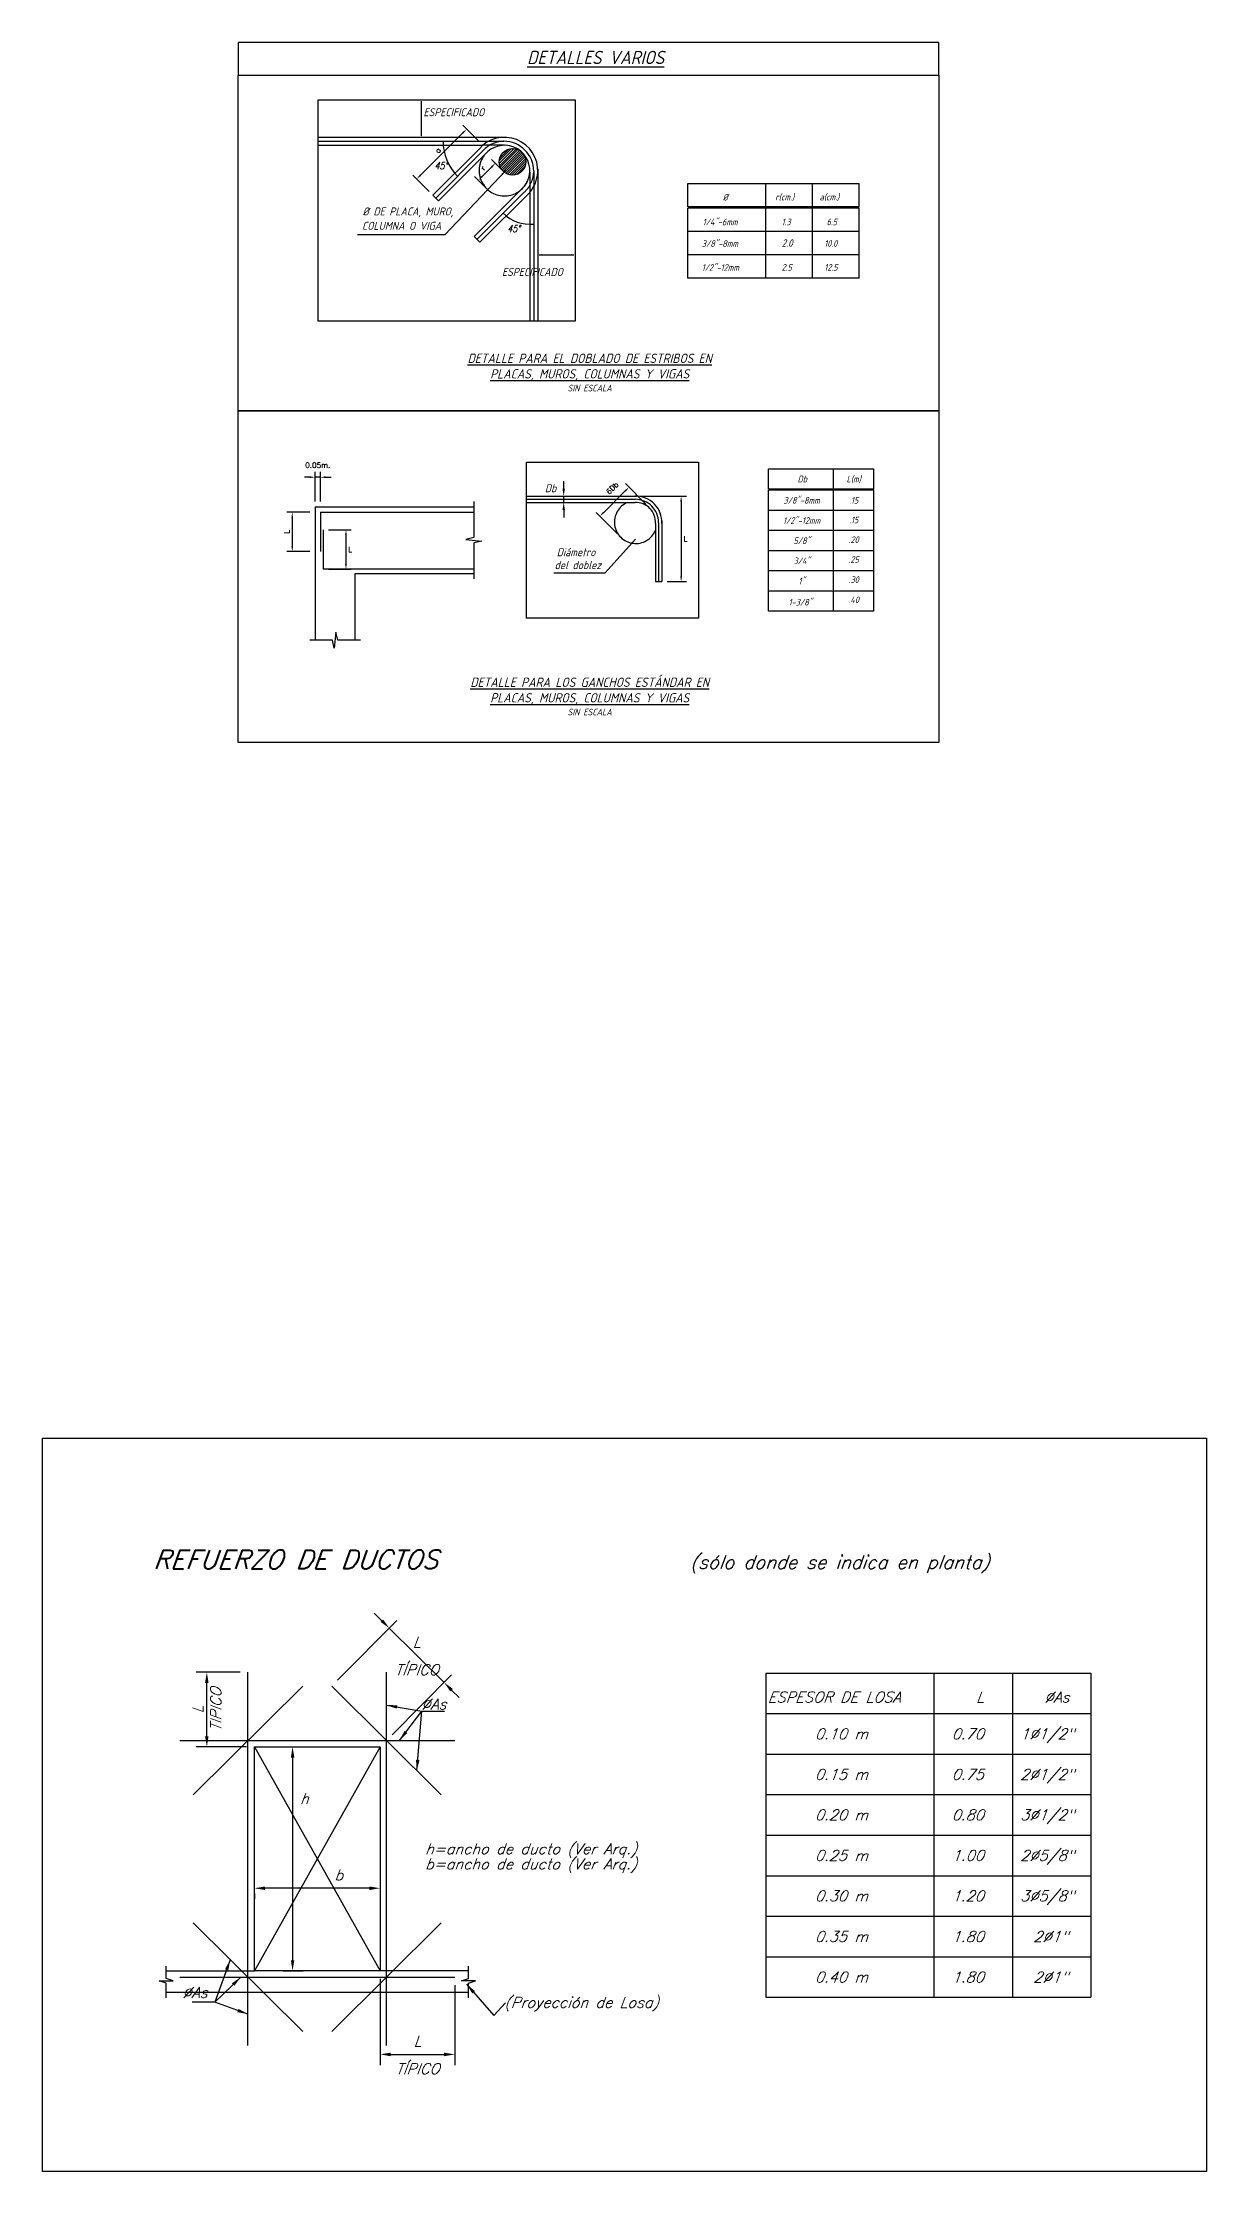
# Model space of a CAD drawing. Header units: metres. Extents: x -90 to 2507, y -28 to 972.
# Drawn here: x 33.88 to 44.79, y -25.75 to -5.79 of the extents above; entities that cross this region are included whole.
import ezdxf
from ezdxf.enums import TextEntityAlignment as Align

# ---------------------------------------------------------------- set-up
doc = ezdxf.new("R2010")
doc.units = ezdxf.units.M
doc.linetypes.add('CENTER', pattern=[50.8, 31.75, -6.35, 6.35, -6.35])
doc.linetypes.add('HIDDEN', pattern=[9.525, 6.35, -3.175])
for name, color, linetype in [('C-CASCO-01', 1, 'Continuous'), ('C-FIERRO-04', 4, 'Continuous'), ('G-achurado', 9, 'Continuous'), ('G-acotado', 8, 'Continuous'), ('G-textos-notas', 7, 'Continuous'), ('G-textos-titulos', 4, 'Continuous')]:
    doc.layers.add(name, color=color, linetype=linetype)
doc.styles.add('01COTAS', font='romans.shx')
doc.styles.add('ISO', font='ISO.shx', dxfattribs={"oblique": 15, "height": 0.15})
doc.styles.add('LEROY100-50', font='ROMANS.shx', dxfattribs={"oblique": 20, "height": 0.125})
doc.styles.add('LEROY140-50', font='ROMANS.shx', dxfattribs={"oblique": 20, "height": 0.175})
doc.styles.add('LEROY80-50', font='ROMANS.shx', dxfattribs={"oblique": 20, "height": 0.1})
doc.styles.add('PRISMA-TEXTOS-GENERALES', font='isocp.shx', dxfattribs={"oblique": 15})
doc.styles.add('PRISMA-TEXTOS-SUBTITULOS', font='isocp.shx', dxfattribs={"oblique": 15})
doc.styles.add('ROMANS', font='romans.shx')
doc.dimstyles.new('DIM-25-CORTE', dxfattribs={"dimscale": 0.025, "dimtxt": 2, "dimasz": 2, "dimexe": 2, "dimexo": 2, "dimgap": 1, "dimtad": 2, "dimtih": 1, "dimtoh": 1, "dimzin": 1, "dimdsep": 46, "dimtxsty": '01COTAS', "dimcen": 25, "dimclrd": 256, "dimclre": 256, "dimclrt": 7, "dimadec": 0, "dimazin": 0, "dimtfac": 1, "dimtmove": 2, "dimatfit": 3, "dimfxl": 1, "dimtolj": 1, "dimtzin": 0, "dimarcsym": 0})
doc.dimstyles.new('DIM-25-PLANTA', dxfattribs={"dimscale": 0.025, "dimtxt": 2, "dimasz": 2, "dimexe": 2, "dimexo": 2, "dimgap": 1, "dimtad": 1, "dimzin": 1, "dimdsep": 46, "dimtxsty": '01COTAS', "dimcen": 25, "dimclrd": 256, "dimclre": 256, "dimclrt": 7, "dimadec": 0, "dimazin": 0, "dimtfac": 1, "dimtmove": 2, "dimatfit": 3, "dimfxl": 1, "dimtolj": 1, "dimtzin": 0, "dimarcsym": 0})
doc.dimstyles.new('DIMENSIONAMIENTO-50', dxfattribs={"dimtxt": 0.1, "dimasz": 0.1, "dimexe": 0.1, "dimexo": 0.075, "dimgap": 0.075, "dimtad": 1, "dimzin": 4, "dimdsep": 46, "dimtxsty": 'LEROY80-50', "dimcen": 0.05, "dimdle": 0.001, "dimclrd": 256, "dimclre": 256, "dimclrt": 7, "dimadec": 0, "dimazin": 0, "dimtfac": 1, "dimtix": 1, "dimtmove": 0, "dimatfit": 3, "dimfxl": 0.2, "dimtolj": 1, "dimtzin": 0, "dimarcsym": 0})
doc.dimstyles.new('DIMENSIONAMIENTO-50 VER', dxfattribs={"dimtxt": 0.1, "dimasz": 0.1, "dimexe": 0.1, "dimexo": 0.075, "dimgap": 0.075, "dimtad": 2, "dimtih": 1, "dimtoh": 1, "dimzin": 4, "dimdsep": 46, "dimtxsty": 'LEROY80-50', "dimcen": 0.05, "dimdle": 0.001, "dimclrd": 256, "dimclre": 256, "dimclrt": 7, "dimadec": 0, "dimazin": 0, "dimtfac": 1, "dimtix": 1, "dimtmove": 0, "dimatfit": 3, "dimfxl": 0.2, "dimtolj": 1, "dimtzin": 0, "dimarcsym": 0})

# ---------------------------------------------------------------- blocks, each defined once
blk = doc.blocks.new('*D479')
at = {"layer": 'Defpoints', "color": 0, "transparency": 16777216}
for p in [(36.432, -9.866), (36.432, -10.144), (36.482, -10.144)]:
    blk.add_point(p, dxfattribs=at)
at = {"layer": 'G-acotado', "lineweight": -2, "transparency": 16777216}
for p, q in [((36.382, -9.866), (36.332, -9.866)), ((36.432, -10.094), (36.432, -9.816)), ((36.482, -9.866), (36.432, -9.866)), ((36.482, -10.094), (36.482, -9.816)), ((36.532, -9.866), (36.582, -9.866))]:
    blk.add_line(p, q, dxfattribs=at)
at = {"layer": 'G-acotado', "transparency": 16777216}
for points in [[(36.382, -9.857), (36.382, -9.874), (36.432, -9.866)], [(36.532, -9.857), (36.532, -9.874), (36.482, -9.866)]]:
    blk.add_solid(points, dxfattribs=at)
at = {"layer": 'G-acotado', "color": 7, "transparency": 16777216, "insert": (36.457, -9.753), "char_height": 0.05, "attachment_point": 5, "style": '01COTAS'}
blk.add_mtext('\\A1;0.05m.', dxfattribs=at)
blk = doc.blocks.new('*D480')
at = {"layer": 'Defpoints', "color": 0, "transparency": 16777216}
for p in [(36.432, -10.194), (36.218, -10.563), (36.432, -10.563)]:
    blk.add_point(p, dxfattribs=at)
at = {"layer": 'G-acotado', "lineweight": -2, "transparency": 16777216}
for p, q in [((36.382, -10.194), (36.168, -10.194)), ((36.218, -10.244), (36.218, -10.513)), ((36.382, -10.563), (36.168, -10.563))]:
    blk.add_line(p, q, dxfattribs=at)
at = {"layer": 'G-acotado', "transparency": 16777216}
for points in [[(36.21, -10.244), (36.226, -10.244), (36.218, -10.194)], [(36.21, -10.513), (36.226, -10.513), (36.218, -10.563)]]:
    blk.add_solid(points, dxfattribs=at)
at = {"layer": 'G-acotado', "color": 7, "transparency": 16777216, "insert": (36.168, -10.379), "char_height": 0.05, "attachment_point": 5, "rotation": 90, "style": '01COTAS'}
blk.add_mtext('\\A1;L', dxfattribs=at)
blk = doc.blocks.new('*D481')
at = {"layer": 'Defpoints', "color": 0, "transparency": 16777216}
for p in [(36.507, -10.359), (36.507, -10.728), (36.722, -10.728)]:
    blk.add_point(p, dxfattribs=at)
at = {"layer": 'G-acotado', "lineweight": -2, "transparency": 16777216}
for p, q in [((36.557, -10.359), (36.772, -10.359)), ((36.722, -10.409), (36.722, -10.678)), ((36.557, -10.728), (36.772, -10.728))]:
    blk.add_line(p, q, dxfattribs=at)
at = {"layer": 'G-acotado', "transparency": 16777216}
for points in [[(36.713, -10.409), (36.73, -10.409), (36.722, -10.359)], [(36.713, -10.678), (36.73, -10.678), (36.722, -10.728)]]:
    blk.add_solid(points, dxfattribs=at)
at = {"layer": 'G-acotado', "color": 7, "transparency": 16777216, "insert": (36.761, -10.544), "char_height": 0.05, "attachment_point": 5, "style": '01COTAS'}
blk.add_mtext('\\A1;L', dxfattribs=at)
blk = doc.blocks.new('*D482')
at = {"layer": 'Defpoints', "color": 0, "transparency": 16777216}
for p in [(39.432, -10.044), (39.683, -10.844), (39.865, -10.844)]:
    blk.add_point(p, dxfattribs=at)
at = {"layer": 'G-acotado', "lineweight": -2, "transparency": 16777216}
for p, q in [((39.482, -10.044), (39.915, -10.044)), ((39.865, -10.094), (39.865, -10.794)), ((39.733, -10.844), (39.915, -10.844))]:
    blk.add_line(p, q, dxfattribs=at)
at = {"layer": 'G-acotado', "transparency": 16777216}
for points in [[(39.857, -10.094), (39.874, -10.094), (39.865, -10.044)], [(39.857, -10.794), (39.874, -10.794), (39.865, -10.844)]]:
    blk.add_solid(points, dxfattribs=at)
at = {"layer": 'G-acotado', "color": 7, "transparency": 16777216, "insert": (39.905, -10.444), "char_height": 0.05, "attachment_point": 5, "style": '01COTAS'}
blk.add_mtext('\\A1;L', dxfattribs=at)
blk = doc.blocks.new('*D483')
at = {"layer": 'Defpoints', "color": 0, "transparency": 16777216}
for p in [(39.573, -10.158), (39.103, -10.231), (39.299, -10.429)]:
    blk.add_point(p, dxfattribs=at)
at = {"layer": 'G-acotado', "lineweight": -2, "transparency": 16777216}
for p, q in [((39.537, -10.123), (39.342, -9.925)), ((39.341, -9.995), (39.139, -10.196)), ((39.264, -10.394), (39.068, -10.196))]:
    blk.add_line(p, q, dxfattribs=at)
at = {"layer": 'G-acotado', "transparency": 16777216}
for points in [[(39.335, -9.989), (39.347, -10.001), (39.377, -9.96)], [(39.133, -10.19), (39.144, -10.202), (39.103, -10.231)]]:
    blk.add_solid(points, dxfattribs=at)
at = {"layer": 'G-acotado', "color": 7, "transparency": 16777216, "insert": (39.219, -9.968), "char_height": 0.05, "attachment_point": 5, "rotation": 44.6888, "style": '01COTAS'}
blk.add_mtext('\\A1;6Db', dxfattribs=at)
blk = doc.blocks.new('*D484')
at = {"layer": 'Defpoints', "color": 0, "transparency": 16777216}
for p in [(37.854, -6.603), (38.005, -6.754), (37.537, -7.222)]:
    blk.add_point(p, dxfattribs=at)
at = {"layer": 'G-acotado', "lineweight": -2, "transparency": 16777216}
for p, q in [((37.97, -6.719), (37.818, -6.567)), ((37.421, -7.035), (37.818, -6.638)), ((37.501, -7.187), (37.35, -7.035))]:
    blk.add_line(p, q, dxfattribs=at)
at = {"layer": 'G-acotado', "transparency": 16777216}
for points in [[(37.812, -6.632), (37.824, -6.644), (37.854, -6.603)], [(37.415, -7.029), (37.427, -7.041), (37.385, -7.07)]]:
    blk.add_solid(points, dxfattribs=at)
at = {"layer": 'G-acotado', "color": 7, "transparency": 16777216, "insert": (37.584, -6.801), "char_height": 0.05, "attachment_point": 5, "rotation": 44.9585, "style": '01COTAS'}
blk.add_mtext('\\A1;a', dxfattribs=at)
blk = doc.blocks.new('*D485')
at = {"layer": 'Defpoints', "color": 0, "transparency": 16777216}
for p in [(38.122, -6.923), (38.051, -7.17), (38.211, -7.011)]:
    blk.add_point(p, dxfattribs=at)
at = {"layer": 'G-acotado', "lineweight": -2, "transparency": 16777216}
for p, q in [((37.999, -7.046), (38.087, -6.958)), ((38.175, -6.975), (38.087, -6.887)), ((38.016, -7.134), (37.928, -7.046))]:
    blk.add_line(p, q, dxfattribs=at)
at = {"layer": 'G-acotado', "transparency": 16777216}
for points in [[(38.081, -6.952), (38.093, -6.964), (38.122, -6.923)], [(37.993, -7.04), (38.004, -7.052), (37.963, -7.082)]]:
    blk.add_solid(points, dxfattribs=at)
at = {"layer": 'G-acotado', "color": 7, "transparency": 16777216, "insert": (38.007, -6.967), "char_height": 0.05, "attachment_point": 5, "rotation": 44.9585, "style": '01COTAS'}
blk.add_mtext('\\A1;r', dxfattribs=at)
blk = doc.blocks.new('*D581')
at = {"layer": 'Defpoints', "color": 0, "transparency": 16777216}
for p in [(36.589, -21.198), (37.642, -21.165), (37.102, -21.708)]:
    blk.add_point(p, dxfattribs=at)
at = {"layer": 'G-acotado', "lineweight": -2, "transparency": 16777216}
for p, q in [((37.057, -20.585), (36.987, -20.514)), ((36.642, -21.144), (37.199, -20.584)), ((37.128, -20.655), (37.642, -21.165)), ((37.155, -21.655), (37.712, -21.094)), ((37.713, -21.236), (37.783, -21.306))]:
    blk.add_line(p, q, dxfattribs=at)
at = {"layer": 'G-acotado', "transparency": 16777216}
for points in [[(37.069, -20.573), (37.046, -20.596), (37.128, -20.655)], [(37.724, -21.224), (37.701, -21.248), (37.642, -21.165)]]:
    blk.add_solid(points, dxfattribs=at)
at = {"layer": 'G-acotado', "color": 7, "transparency": 16777216, "char_height": 0.1, "attachment_point": 5, "style": 'LEROY80-50'}
for s, insert in [('\\A1;L', (37.385, -20.785)), ('\\A1;TÍPICO', (37.385, -21.045))]:
    blk.add_mtext(s, dxfattribs=dict(at, insert=insert))
blk = doc.blocks.new('*D582')
at = {"layer": 'Defpoints', "color": 0, "transparency": 16777216}
for p in [(36.057, -21.768), (36.057, -23.868), (36.221, -23.868)]:
    blk.add_point(p, dxfattribs=at)
at = {"layer": 'G-acotado', "lineweight": -2, "transparency": 16777216}
for p, q in [((36.132, -21.768), (36.321, -21.768)), ((36.221, -21.868), (36.221, -23.768)), ((36.132, -23.868), (36.321, -23.868))]:
    blk.add_line(p, q, dxfattribs=at)
at = {"layer": 'G-acotado', "transparency": 16777216}
for points in [[(36.205, -21.868), (36.238, -21.868), (36.221, -21.768)], [(36.205, -23.768), (36.238, -23.768), (36.221, -23.868)]]:
    blk.add_solid(points, dxfattribs=at)
at = {"layer": 'G-acotado', "color": 7, "transparency": 16777216, "insert": (36.331, -22.252), "char_height": 0.1, "attachment_point": 5, "style": 'LEROY80-50'}
blk.add_mtext('\\A1;h', dxfattribs=at)
blk = doc.blocks.new('*D583')
at = {"layer": 'Defpoints', "color": 0, "ltscale": 2, "transparency": 16777216}
for p in [(35.863, -23.069), (35.863, -23.093), (37.042, -23.069)]:
    blk.add_point(p, dxfattribs=at)
at = {"layer": 'G-acotado', "lineweight": -2, "ltscale": 2, "transparency": 16777216}
for p, q in [((35.863, -23.144), (35.863, -23.193)), ((36.942, -23.093), (35.963, -23.093)), ((37.042, -23.144), (37.042, -23.193))]:
    blk.add_line(p, q, dxfattribs=at)
at = {"layer": 'G-acotado', "ltscale": 2, "transparency": 16777216}
for points in [[(35.963, -23.077), (35.963, -23.11), (35.863, -23.093)], [(36.942, -23.077), (36.942, -23.11), (37.042, -23.093)]]:
    blk.add_solid(points, dxfattribs=at)
at = {"layer": 'G-acotado', "color": 7, "ltscale": 2, "transparency": 16777216, "insert": (36.653, -22.968), "char_height": 0.1, "attachment_point": 5, "style": 'LEROY80-50'}
blk.add_mtext('\\A1;b', dxfattribs=at)
blk = doc.blocks.new('*D584')
at = {"layer": 'Defpoints', "color": 0, "ltscale": 2, "transparency": 16777216}
for p in [(35.417, -21.068), (35.803, -21.068), (35.863, -21.768)]:
    blk.add_point(p, dxfattribs=at)
at = {"layer": 'G-acotado', "lineweight": -2, "ltscale": 2, "transparency": 16777216}
for p, q in [((35.728, -21.068), (35.317, -21.068)), ((35.417, -21.668), (35.417, -21.168)), ((35.788, -21.768), (35.317, -21.768))]:
    blk.add_line(p, q, dxfattribs=at)
at = {"layer": 'G-acotado', "ltscale": 2, "transparency": 16777216}
for points in [[(35.4, -21.168), (35.433, -21.168), (35.417, -21.068)], [(35.4, -21.668), (35.433, -21.668), (35.417, -21.768)]]:
    blk.add_solid(points, dxfattribs=at)
at = {"layer": 'G-acotado', "color": 7, "ltscale": 2, "transparency": 16777216, "insert": (35.417, -21.418), "char_height": 0.1, "attachment_point": 5, "rotation": 90, "style": 'LEROY80-50'}
blk.add_mtext('\\A1;L\\PTIPICO', dxfattribs=at)
blk = doc.blocks.new('*D585')
at = {"layer": 'Defpoints', "color": 0, "transparency": 16777216}
for p in [(37.042, -23.868), (37.742, -23.928), (37.742, -24.651)]:
    blk.add_point(p, dxfattribs=at)
at = {"layer": 'G-acotado', "lineweight": -2, "transparency": 16777216}
for p, q in [((37.042, -23.943), (37.042, -24.751)), ((37.742, -24.003), (37.742, -24.751)), ((37.142, -24.651), (37.642, -24.651))]:
    blk.add_line(p, q, dxfattribs=at)
at = {"layer": 'G-acotado', "transparency": 16777216}
for points in [[(37.142, -24.634), (37.142, -24.668), (37.042, -24.651)], [(37.642, -24.634), (37.642, -24.668), (37.742, -24.651)]]:
    blk.add_solid(points, dxfattribs=at)
at = {"layer": 'G-acotado', "color": 7, "transparency": 16777216, "char_height": 0.1, "attachment_point": 5, "style": 'LEROY80-50'}
for s, insert in [('\\A1;L', (37.392, -24.526)), ('\\A1;TÍPICO', (37.392, -24.786))]:
    blk.add_mtext(s, dxfattribs=dict(at, insert=insert))

msp = doc.modelspace()

# ---------------------------------------------------------------- hatches: boundary and pattern name
at = {"layer": 'G-achurado'}
h = msp.add_hatch(dxfattribs=at)
h.set_pattern_fill('ANSI31', color=256, scale=0.004999, style=0)
h.set_pattern_definition([(45, (-206.390987, -97.949813), (-0.0112241976, 0.0112241976), [])])
h.paths.add_polyline_path([(38.4092, -6.9099, 1), (38.1592, -6.9099, 1)])

# ---------------------------------------------------------------- linework, layer by layer
at = {"layer": 'C-CASCO-01'}
for p, q in [((36.4622, -6.6793), (38.2182, -6.6793)), ((36.4622, -6.7543), (38.0051, -6.7543)), ((38.2083, -6.7542), (38.0051, -6.7543)), ((37.9699, -6.7896), (37.5367, -7.2221)), ((38.0253, -6.8404), (37.5896, -7.2751)), ((38.5203, -6.9738), (38.5203, -8.4042)), ((38.3686, -7.1669), (37.9242, -7.6104)), ((38.4453, -7.0072), (38.4453, -8.4042)), ((37.5367, -7.2221), (37.5896, -7.2751)), ((38.4453, -7.1963), (37.9772, -7.6635)), ((37.9242, -7.6104), (37.9772, -7.6635))]:
    msp.add_line(p, q, dxfattribs=at)
at = {"layer": 'C-CASCO-01', "ltscale": 0.75}
for p, q in [((39.9276, -7.3318), (39.9276, -7.113)), ((39.9276, -7.113), (41.5352, -7.113)), ((40.6602, -7.3318), (40.6602, -7.113)), ((41.0977, -7.3318), (41.0977, -7.113)), ((41.5352, -7.3318), (41.5352, -7.113)), ((41.5352, -7.3318), (39.9276, -7.3318)), ((41.5352, -7.3449), (39.9276, -7.3449)), ((39.9276, -8.0011), (39.9276, -7.3449)), ((40.6602, -8.0011), (40.6602, -7.3449)), ((41.0977, -8.0011), (41.0977, -7.3449)), ((41.5352, -8.0011), (41.5352, -7.3449)), ((41.5352, -7.5636), (39.9276, -7.5636)), ((41.5352, -7.7823), (39.9276, -7.7823)), ((41.5352, -8.0011), (39.9276, -8.0011)), ((38.4157, -9.7256), (40.0281, -9.7256)), ((38.4157, -11.1879), (38.4157, -9.7256)), ((40.6837, -9.7882), (41.673, -9.7882)), ((40.6837, -9.9771), (40.6837, -9.7882)), ((41.673, -9.9771), (40.6837, -9.9771)), ((41.295, -9.9771), (41.295, -9.7882)), ((41.673, -9.9771), (41.673, -9.7882)), ((36.4323, -10.1443), (37.921, -10.1443)), ((36.4323, -10.1443), (36.4323, -11.3941)), ((38.4157, -10.0436), (39.4475, -10.0436)), ((38.4157, -10.1021), (39.433, -10.1021)), ((40.6837, -11.1224), (40.6837, -9.9885)), ((41.673, -9.9885), (40.6837, -9.9885)), ((41.673, -10.1775), (40.6837, -10.1775)), ((41.295, -11.1224), (41.295, -9.9885)), ((41.673, -11.1224), (41.673, -9.9885)), ((39.6246, -10.2994), (39.6246, -10.8435)), ((39.6831, -10.2733), (39.6831, -10.8435)), ((41.673, -10.3664), (40.6837, -10.3664)), ((41.673, -10.5554), (40.6837, -10.5554)), ((36.8073, -10.7692), (37.921, -10.7692)), ((36.8073, -11.3941), (36.8073, -10.7692)), ((41.673, -10.7444), (40.6837, -10.7444)), ((39.6246, -10.8435), (39.6831, -10.8435)), ((41.673, -10.9334), (40.6837, -10.9334)), ((41.673, -11.1224), (40.6837, -11.1224)), ((40.0281, -11.1879), (38.4157, -11.1879)), ((40.6584, -21.0756), (40.6584, -24.1156)), ((40.6584, -21.0756), (43.7076, -21.0756)), ((42.2367, -21.0756), (42.2367, -24.1156)), ((42.9722, -21.0756), (42.9722, -24.1156)), ((43.7076, -21.0756), (43.7076, -24.1156)), ((40.6584, -21.4556), (43.7076, -21.4556)), ((40.6584, -21.8356), (43.7076, -21.8356)), ((40.6584, -22.2156), (43.7076, -22.2156)), ((40.6584, -22.5956), (43.7076, -22.5956)), ((40.6584, -22.9756), (43.7076, -22.9756)), ((40.6584, -23.3556), (43.7076, -23.3556)), ((40.6584, -23.3556), (43.7076, -23.3556)), ((40.6584, -23.7356), (43.7076, -23.7356)), ((40.6584, -24.1156), (43.7076, -24.1156))]:
    msp.add_line(p, q, dxfattribs=at)
at = {"layer": 'C-CASCO-01', "linetype": 'HIDDEN', "ltscale": 5}
for p, q in [((35.0345, -23.8677), (35.8625, -23.8677)), ((37.8703, -23.8677), (37.0423, -23.8677)), ((35.0345, -24.0677), (37.8703, -24.0677))]:
    msp.add_line(p, q, dxfattribs=at)
at = {"layer": 'C-CASCO-01', "ltscale": 0.75}
for points in [[(35.7092, -6.0978), (42.2818, -6.0978), (42.2818, -5.7914), (35.7092, -5.7914)], [(35.7092, -6.0978), (42.2818, -6.0978), (42.2818, -9.2442), (35.7092, -9.2442)], [(36.4622, -6.3294), (38.8703, -6.3294), (38.8703, -8.4042), (36.4622, -8.4042)], [(35.7092, -9.2442), (42.2818, -9.2442), (42.2818, -12.3522), (35.7092, -12.3522)], [(33.8761, -18.8748), (44.7921, -18.8748), (44.7921, -25.7479), (33.8761, -25.7479)]]:
    msp.add_lwpolyline(points, close=True, dxfattribs=at)
msp.add_lwpolyline([(40.0281, -9.7256), (40.0281, -11.1879)], dxfattribs=at)
at = {"layer": 'C-CASCO-01', "ltscale": 2}
msp.add_lwpolyline([(35.8625, -21.7677), (37.0423, -21.7677), (37.0423, -23.8677), (35.8625, -23.8677)], close=True, dxfattribs=at)
at = {"layer": 'C-CASCO-01'}
for points in [[(35.0345, -24.1198), (35.0345, -23.9822), (34.9689, -23.961), (35.1002, -23.961), (35.0345, -23.9399), (35.0345, -23.8249)], [(37.8703, -24.1198), (37.8703, -23.9822), (37.936, -23.961), (37.8047, -23.961), (37.8703, -23.9399), (37.8703, -23.8249)]]:
    msp.add_lwpolyline(points, dxfattribs=at)
msp.add_circle((38.2842, -6.9099), 0.125, dxfattribs=at)
for radius, start, end in [(0.3125, 356.72463, 139.72534), (0.2375, 356.24273, 140.42927), (0.2375, 337.80045, 4.11873), (0.2375, 312.45639, 337.80045), (0.2375, 327.29422, 337.80045), (0.3125, 319.3204, 356.72463)]:
    msp.add_arc((38.2083, -6.9916), radius, start, end, dxfattribs=at)
at = {"layer": 'C-CASCO-01', "ltscale": 0.75}
for radius, start, end in [(0.2437, 356.72463, 91.81696), (0.1852, 356.24273, 92.08423)]:
    msp.add_arc((39.4398, -10.2872), radius, start, end, dxfattribs=at)
at = {"layer": 'C-FIERRO-04', "linetype": 'CENTER', "ltscale": 2}
for p, q in [((36.4622, -6.7168), (38.2016, -6.7168)), ((37.5631, -7.2486), (37.9976, -6.815)), ((38.4828, -6.998), (38.4828, -8.4042)), ((37.9507, -7.6369), (38.3939, -7.1945)), ((38.4157, -10.0729), (39.4345, -10.0729)), ((39.6539, -10.2922), (39.6539, -10.8435))]:
    msp.add_line(p, q, dxfattribs=at)
at = {"layer": 'C-FIERRO-04'}
for p, q in [((36.4823, -10.1943), (37.921, -10.1943)), ((36.4823, -10.1943), (36.4823, -10.5634)), ((36.5073, -10.3593), (36.5073, -10.7284)), ((37.921, -10.7284), (36.5073, -10.7284))]:
    msp.add_line(p, q, dxfattribs=at)
at = {"layer": 'C-FIERRO-04', "ltscale": 2}
for p, q in [((35.8025, -24.5677), (35.8025, -21.0677)), ((37.1023, -24.5677), (37.1023, -21.0677)), ((35.2894, -22.2178), (36.3157, -21.1976)), ((37.6155, -22.2178), (36.5891, -21.1976)), ((35.1624, -21.7077), (37.7425, -21.7077)), ((35.2894, -23.4176), (36.3157, -24.4378)), ((37.6155, -23.4176), (36.5891, -24.4378)), ((35.1624, -23.9277), (37.7425, -23.9277))]:
    msp.add_line(p, q, dxfattribs=at)
at = {"layer": 'C-FIERRO-04', "linetype": 'CENTER', "ltscale": 0.05}
for start, end in [(91.9369, 140.04121), (312.45639, 337.80045), (337.80045, 356.50838)]:
    msp.add_arc((38.2083, -6.9916), 0.275, start, end, dxfattribs=at)
at = {"layer": 'C-FIERRO-04', "linetype": 'CENTER', "ltscale": 2}
for centre, radius, start, end in [((38.2016, -6.998), 0.2812, 0, 90), ((38.2083, -6.9916), 0.2375, 138.70047, 327.29422), ((39.4398, -10.2872), 0.2, 112.79389, 337.5569), ((39.4345, -10.2922), 0.2194, 0, 90)]:
    msp.add_arc(centre, radius, start, end, dxfattribs=at)
at = {"layer": 'G-acotado'}
for p, q in [((37.4303, -6.6668), (37.4303, -6.3419)), ((38.5329, -7.7799), (38.8579, -7.7799)), ((38.764, -9.9736), (38.764, -9.9036)), ((38.764, -10.1021), (38.764, -10.0436)), ((38.764, -10.1721), (38.764, -10.2421)), ((37.0423, -21.7677), (35.8625, -23.8677)), ((35.8625, -21.7677), (37.0423, -23.8677))]:
    msp.add_line(p, q, dxfattribs=at)
for points in [[(37.921, -10.0943), (37.921, -10.4317), (37.846, -10.4492), (37.996, -10.4642), (37.921, -10.4817), (37.921, -10.8192)], [(36.8573, -11.3941), (36.6448, -11.3941), (36.6273, -11.3191), (36.6123, -11.4691), (36.5948, -11.3941), (36.3824, -11.3941)]]:
    msp.add_lwpolyline(points, dxfattribs=at)
for centre, radius, start, end in [((38.096, -6.7168), 0.4637, 180, 224.94271), ((38.4453, -7.1433), 0.3509, 224.93951, 276.03145)]:
    msp.add_arc(centre, radius, start, end, dxfattribs=at)
for points in [[(37.4241, -6.3669), (37.4366, -6.3669), (37.4303, -6.3294)], [(37.4241, -6.6418), (37.4366, -6.6418), (37.4303, -6.6793)], [(38.5581, -7.7737), (38.5581, -7.7862), (38.5206, -7.7799)], [(38.8328, -7.7737), (38.8328, -7.7862), (38.8703, -7.7799)], [(38.7524, -9.9736), (38.7757, -9.9736), (38.764, -10.0436)], [(38.7524, -10.1721), (38.7757, -10.1721), (38.764, -10.1021)]]:
    msp.add_solid(points, dxfattribs=at)

# ---------------------------------------------------------------- texts
at = {"layer": 'G-acotado', "insert": (38.6413, -9.969), "char_height": 0.075, "attachment_point": 5, "style": 'PRISMA-TEXTOS-GENERALES'}
msp.add_mtext('\\A1;Db', dxfattribs=at)
at = {"layer": 'G-textos-notas'}
for s, height, style, oblique, p in [('ESPECIFICADO', 0.075, 'PRISMA-TEXTOS-GENERALES', 15, (37.4488, -6.4819)), ('%%C', 0.0625, 'ISO', 15, (40.2553, -7.2722)), ('r(cm.)', 0.0625, 'ISO', 15, (40.7473, -7.2704)), ('a(cm.)', 0.0625, 'ISO', 15, (41.164, -7.2704)), ('1/4"-6mm', 0.0625, 'ISO', 15, (40.0672, -7.5046)), ('1.3', 0.0625, 'ISO', 15, (40.8075, -7.5036)), ('6.5', 0.0625, 'ISO', 15, (41.2295, -7.5036)), ('3/8"-8mm', 0.0625, 'ISO', 15, (40.0586, -7.7069)), ('2.0', 0.06999, 'PRISMA-TEXTOS-GENERALES', 15, (40.8075, -7.7059)), ('10.0', 0.0625, 'ISO', 15, (41.2078, -7.7059)), ('ESPECIFICADO', 0.075, 'PRISMA-TEXTOS-GENERALES', 15, (38.1854, -7.9791)), ('1/2"-12mm', 0.0625, 'ISO', 15, (40.0586, -7.9311)), ('2.5', 0.0625, 'ISO', 15, (40.8075, -7.93)), ('12.5', 0.0625, 'ISO', 15, (41.2078, -7.93)), ('0.20 m', 0.1, 'LEROY80-50', 20, (41.1198, -22.4559)), ('0.25 m', 0.1, 'LEROY80-50', 20, (41.1198, -22.8359)), ('0.30 m', 0.1, 'LEROY80-50', 20, (41.1198, -23.2159)), ('0.35 m', 0.1, 'LEROY80-50', 20, (41.1198, -23.5959)), ('0.40 m', 0.1, 'LEROY80-50', 20, (41.1198, -23.9759))]:
    msp.add_text(s, height=height, dxfattribs=dict(at, style=style, oblique=oblique)).set_placement(p)
at = {"layer": 'G-textos-notas', "style": 'ROMANS', "oblique": 15, "width": 0.8}
for p in [(37.6722, -6.9446), (38.3544, -7.5358)]:
    msp.add_text('45%%D', height=0.06666, dxfattribs=at).set_placement(p, align=Align.MIDDLE_RIGHT)
at = {"layer": 'G-textos-notas', "style": 'PRISMA-TEXTOS-GENERALES', "oblique": 15}
for s, p in [('%%C DE PLACA, MURO,', (37.7285, -7.3742)), ('COLUMNA O VIGA', (37.614, -7.5094)), ('Diámetro', (39.0608, -10.5693)), ('del doblez', (39.1156, -10.6893))]:
    msp.add_text(s, height=0.075, dxfattribs=at).set_placement(p, align=Align.MIDDLE_RIGHT)
at = {"layer": 'G-textos-notas', "style": 'ISO', "oblique": 15}
for s, p in [('Db', (41.0022, -9.8827)), ('L(m)', (41.484, -9.8827)), ('3/8"-8mm', (40.9952, -10.083)), ('.15', (41.484, -10.083)), ('1/2"-12mm', (40.9952, -10.272)), ('.15', (41.484, -10.2662)), ('5/8"', (40.9959, -10.4609)), ('.20', (41.484, -10.452)), ('3/4"', (40.9959, -10.6499)), ('.25', (41.484, -10.6379)), ('1"', (40.9959, -10.8389)), ('.30', (41.484, -10.8264)), ('.40', (41.484, -11.0154))]:
    msp.add_text(s, height=0.0625, dxfattribs=at).set_placement(p, align=Align.MIDDLE_CENTER)
msp.add_text('1-3/8"', height=0.0625, dxfattribs=at).set_placement((40.9836, -11.0687), align=Align.CENTER)
at = {"layer": 'G-textos-notas', "color": 7, "oblique": 20}
for s, height, style, p in [('(sólo donde se indica en planta) ', 0.125, 'LEROY100-50', (39.9482, -20.0988)), ('h=ancho de ducto (Ver Arq.)', 0.1, 'LEROY80-50', (37.4634, -22.7736)), ('b=ancho de ducto (Ver Arq.)', 0.1, 'LEROY80-50', (37.4634, -22.9157)), ('(Proyección de Losa)', 0.1, 'LEROY80-50', (38.207, -24.2131))]:
    msp.add_text(s, height=height, dxfattribs=dict(at, style=style)).set_placement(p)
at = {"layer": 'G-textos-notas', "color": 7, "ltscale": 2, "style": 'LEROY80-50', "oblique": 20}
for p in [(37.427, -21.417), (35.1865, -24.1198)]:
    msp.add_text('%%CAs', height=0.1, dxfattribs=at).set_placement(p)
at = {"layer": 'G-textos-notas', "ltscale": 2, "style": 'LEROY80-50', "oblique": 20}
for s, p in [('ESPESOR DE LOSA', (40.6772, -21.3518)), ('L', (42.632, -21.3518)), ('%%CAs', (43.2702, -21.3518)), ('0.10 m', (41.1198, -21.6959)), ('0.70', (42.4033, -21.6959)), ('1%%C1/2"', (43.0435, -21.6959)), ('0.15 m', (41.1198, -22.0759)), ('0.75', (42.4033, -22.0759)), ('2%%C1/2"', (43.0435, -22.0759)), ('3%%C1/2"', (43.0435, -22.4559)), ('0.80', (42.4033, -22.4559)), ('1.00', (42.4033, -22.8359)), ('2%%C5/8"', (43.0435, -22.8359)), ('1.20', (42.4033, -23.2159)), ('3%%C5/8"', (43.0435, -23.2159)), ('1.80', (42.4033, -23.5959)), ('2%%C1"', (43.1675, -23.5959)), ('1.80', (42.4033, -23.9759)), ('2%%C1"', (43.1675, -23.9759))]:
    msp.add_text(s, height=0.1, dxfattribs=at).set_placement(p)
at = {"layer": 'G-textos-titulos', "style": 'LEROY140-50', "oblique": 20}
msp.add_text('REFUERZO DE DUCTOS', height=0.175, rotation=360, dxfattribs=at).set_placement((34.9127, -20.0978))
at = {"layer": 'G-textos-titulos', "char_height": 0.0625, "attachment_point": 5, "style": 'PRISMA-TEXTOS-SUBTITULOS'}
for s, insert in [('{\\H2x;\\LDETALLES VARIOS}', (39.0629, -5.9311)), ('{\\H1.4x;\\LDETALLE PARA EL DOBLADO DE ESTRIBOS EN\\PPLACAS, MUROS, COLUMNAS Y VIGAS\\P\\H0.71429x;\\l\\C1;SIN ESCALA}', (39.0075, -8.8844)), ('{\\H1.4x;\\LDETALLE PARA LOS GANCHOS ESTÁNDAR EN\\PPLACAS, MUROS, COLUMNAS Y VIGAS\\P\\H0.71429x;\\l\\C1;SIN ESCALA}', (39.0075, -11.9213))]:
    msp.add_mtext(s, dxfattribs=dict(at, insert=insert))

# ---------------------------------------------------------------- dimensions: what is measured, and where the dimension line sits
at = {"layer": 'G-acotado'}
for base, p1, p2, angle, text, dimstyle, picture, middle in [((37.8537, -6.6027), (37.5367, -7.2221), (38.0051, -6.7543), 44.95852, 'a', 'DIM-25-PLANTA', '*D484', (37.5842, -6.8012)), ((38.1224, -6.9225), (38.0514, -7.1699), (38.2105, -7.0108), 44.95852, 'r', 'DIM-25-PLANTA', '*D485', (38.0074, -6.9667)), ((36.4323, -9.8658), (36.4823, -10.1443), (36.4323, -10.1443), 180, '0.05m.', 'DIM-25-PLANTA', '*D479', (36.4573, -9.7533)), ((39.8654, -10.8435), (39.432, -10.0436), (39.6831, -10.8435), 270, 'L', 'DIM-25-CORTE', '*D482', (39.9047, -10.4436)), ((36.2181, -10.5634), (36.4323, -10.1943), (36.4323, -10.5634), 270, 'L', 'DIM-25-PLANTA', '*D480', (36.1681, -10.3788)), ((36.7216, -10.7284), (36.5073, -10.3593), (36.5073, -10.7284), 270, 'L', 'DIM-25-CORTE', '*D481', (36.7608, -10.5438))]:
    dim = msp.add_linear_dim(base=base, p1=p1, p2=p2, angle=angle, text=text, dimstyle=dimstyle, dxfattribs=at)
    dim.commit()
    dim.dimension.update_dxf_attribs({"geometry": picture, "text_midpoint": middle})
dim = msp.add_linear_dim(base=(39.103, -10.2311), p1=(39.5727, -10.1582), p2=(39.2988, -10.4291), angle=224.68881, text='6Db', dimstyle='DIM-25-PLANTA', dxfattribs=at)
dim.commit()
dim.dimension.update_dxf_attribs({"geometry": '*D483', "text_midpoint": (39.2188, -9.9678), "dimtype": 160})
dim = msp.add_linear_dim(base=(37.6416, -21.1652), p1=(36.5891, -21.1976), p2=(37.1023, -21.7077), angle=315.17265, text='L\\XTÍPICO', dimstyle='DIMENSIONAMIENTO-50 VER', override={"dimscale": 1, "dimtix": 1, "dimtofl": 1, "dimtmove": 0, "dimatfit": 3}, dxfattribs=at)
dim.commit()
dim.dimension.update_dxf_attribs({"geometry": '*D581', "text_midpoint": (37.385, -20.9101)})
at = {"layer": 'G-acotado', "ltscale": 2}
dim = msp.add_linear_dim(base=(35.4166, -21.0677), p1=(35.8625, -21.7677), p2=(35.8025, -21.0677), angle=90, text='L\\XTIPICO', dimstyle='DIMENSIONAMIENTO-50', override={"dimscale": 1, "dimtix": 1, "dimtofl": 1, "dimtmove": 0, "dimatfit": 3}, dxfattribs=at)
dim.commit()
dim.dimension.update_dxf_attribs({"geometry": '*D584', "text_midpoint": (35.4166, -21.4177), "dimtype": 160})
at = {"layer": 'G-acotado'}
dim = msp.add_linear_dim(base=(36.2214, -23.8677), p1=(36.0572, -21.7677), p2=(36.0572, -23.8677), angle=90, text='h', dimstyle='DIMENSIONAMIENTO-50 VER', override={"dimscale": 1, "dimtix": 1, "dimtofl": 1, "dimtmove": 0, "dimatfit": 3}, dxfattribs=at)
dim.commit()
dim.dimension.update_dxf_attribs({"geometry": '*D582', "text_midpoint": (36.2214, -22.252), "dimtype": 160})
at = {"layer": 'G-acotado', "ltscale": 2}
dim = msp.add_linear_dim(base=(35.8625, -23.0934), p1=(37.0423, -23.0688), p2=(35.8625, -23.0688), text='b', dimstyle='DIMENSIONAMIENTO-50', override={"dimscale": 1, "dimtix": 1, "dimtofl": 1, "dimtmove": 0, "dimatfit": 3}, dxfattribs=at)
dim.commit()
dim.dimension.update_dxf_attribs({"geometry": '*D583', "text_midpoint": (36.6527, -23.0934), "dimtype": 160})
at = {"layer": 'G-acotado'}
dim = msp.add_linear_dim(base=(37.7425, -24.6511), p1=(37.0423, -23.8677), p2=(37.7425, -23.9277), text='L\\XTÍPICO', dimstyle='DIMENSIONAMIENTO-50 VER', override={"dimscale": 1, "dimtix": 1, "dimtofl": 1, "dimtmove": 0, "dimatfit": 3}, dxfattribs=at)
dim.commit()
dim.dimension.update_dxf_attribs({"geometry": '*D585', "text_midpoint": (37.3924, -24.6511)})

# ---------------------------------------------------------------- leaders
for points in [[(38.2204, -6.9912), (37.65, -7.5934), (36.8291, -7.5934)], [(39.4375, -10.4465, -0.0003), (39.149, -10.765, -0.0003), (38.6698, -10.765, -0.0003)]]:
    msp.add_leader(points, dimstyle='DIM-25-CORTE', dxfattribs=at)
at = {"layer": 'G-acotado', "ltscale": 2}
for points in [[(37.1023, -21.3765), (37.4328, -21.4341)], [(37.2237, -21.7077), (37.4328, -21.4341), (37.6449, -21.4341)], [(35.7347, -23.9277), (35.4913, -24.1605)], [(35.8025, -24.2735), (35.4913, -24.1605), (35.2791, -24.1605)]]:
    msp.add_leader(points, dimstyle='DIMENSIONAMIENTO-50', override={"dimscale": 1, "dimgap": 0.07, "dimtad": 0}, dxfattribs=at)
at = {"layer": 'G-acotado'}
for points in [[(37.3863, -21.9901), (37.4328, -21.4341)], [(35.6372, -23.7634), (35.4913, -24.1605)], [(37.8529, -23.9934), (38.11, -24.2848), (38.2181, -24.1675)]]:
    msp.add_leader(points, dimstyle='DIMENSIONAMIENTO-50', override={"dimscale": 1, "dimgap": 0.07, "dimtad": 0}, dxfattribs=at)

doc.saveas('drawing.dxf')
